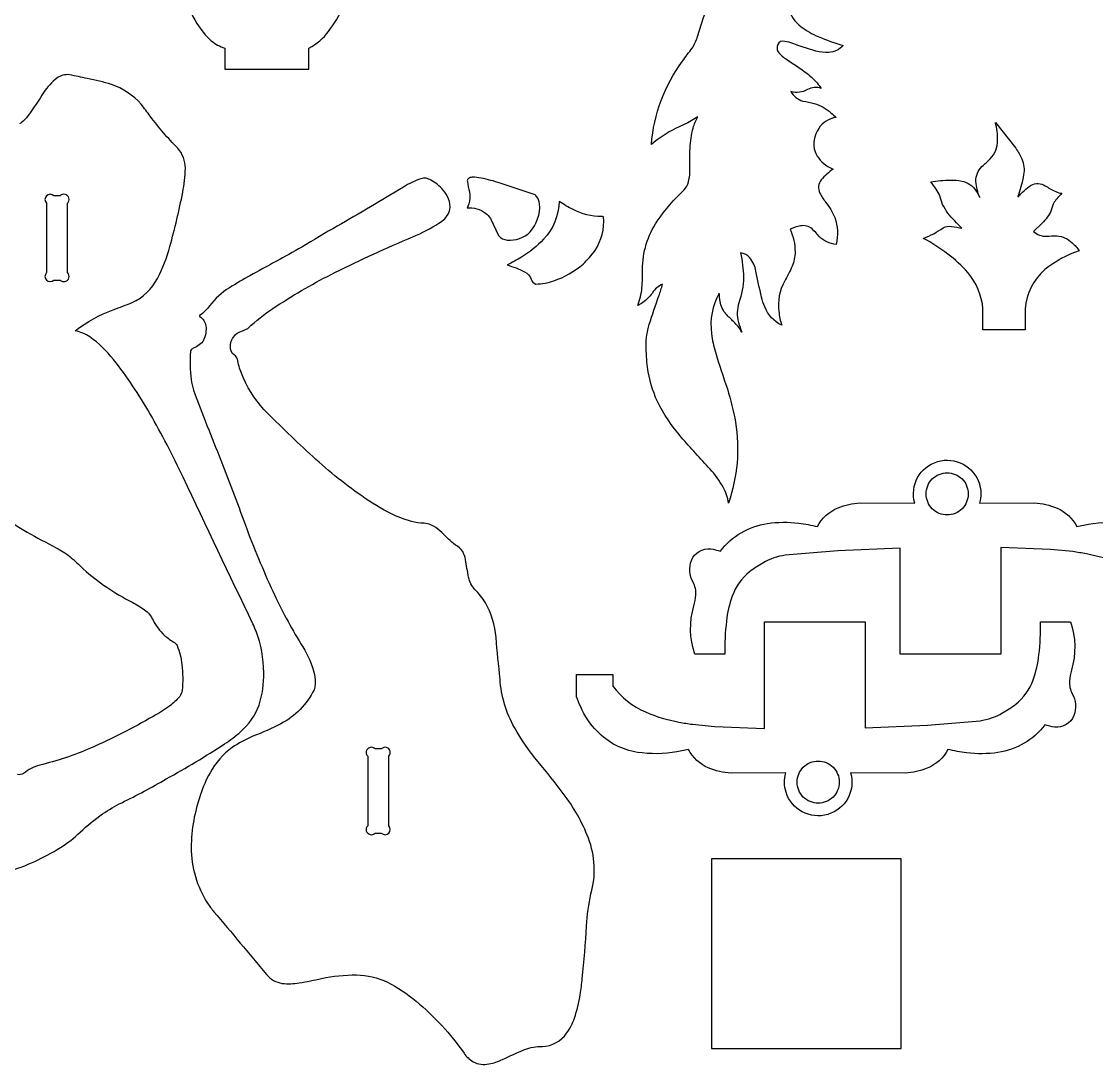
# Model space of a CAD drawing. Extents: x 49 to 80.6, y 29 to 55.4.
# Drawn here: x 61.24 to 67.62, y 29.39 to 35.57 of the extents above; entities that cross this region are included whole.
import ezdxf

# ---------------------------------------------------------------- set-up
doc = ezdxf.new("R2010")
doc.units = 0
doc.header["$MEASUREMENT"] = 0
doc.layers.get('0').update_dxf_attribs({"linetype": 'CONTINUOUS'})

msp = doc.modelspace()

# ---------------------------------------------------------------- linework, layer by layer
for points in [[(65.7945, 35.6502, 0.159769), (65.8696, 35.5418, 0.065779), (65.9721, 35.483, 0.029941), (66.1192, 35.4312, -0.206916), (66.0336, 35.3896, -0.081775), (65.9577, 35.3971, -0.016954), (65.8087, 35.4466, 0.064515), (65.7603, 35.4559, 0.399711), (65.7282, 35.4252, 0.045603), (65.7289, 35.3991, 0.096194), (65.7793, 35.3511, -0.015351), (65.9044, 35.2655, -0.055443), (65.972, 35.1998, -0.026995), (65.9892, 35.1755, 0.229102), (65.9079, 35.1692, -0.208807), (65.8094, 35.1571, 0.204628), (65.88, 35.1011, -0.016988), (65.9483, 35.0873, -0.107431), (66.0472, 35.0316, -0.022475), (66.0776, 35.0038, 0.218712), (65.9743, 34.9385, 0.242792), (65.9528, 34.7998, 0.171211), (66.0294, 34.7135, 0.034263), (66.0606, 34.6975, 0.079498), (65.9898, 34.6332, 0.288426), (65.9805, 34.5555, 0.058521), (66.0155, 34.502, -0.0702), (66.0692, 34.4102, -0.147236), (66.0781, 34.2509, -0.181166), (65.977, 34.2981, 0.021509), (65.9349, 34.3425, 0.230598), (65.8669, 34.3604, 0.065123), (65.8052, 34.3404, -0.102302), (65.8343, 34.2055, -0.091665), (65.8166, 34.1214, -0.024357), (65.7711, 34.031, 0.156722), (65.7376, 33.8529, 0.053485), (65.7554, 33.7711, -0.192414), (65.6541, 33.88, -0.043722), (65.6345, 33.9386, -0.004509), (65.6022, 34.0921, 0.118447), (65.5656, 34.1714, 0.179303), (65.5112, 34.2007, -0.045794), (65.5278, 34.0549, -0.090782), (65.5007, 33.905, 0.149509), (65.4991, 33.7878, 0.02609), (65.518, 33.7301, 0.066918), (65.4693, 33.7926, -0.012755), (65.4252, 33.8364, -0.141985), (65.3893, 33.9122, -0.037855), (65.3842, 33.9614, 0.165969), (65.3384, 33.7208, 0.039609), (65.361, 33.6114, 0.008308), (65.4323, 33.393, -0.030814), (65.4808, 33.1969, -0.124766), (65.4385, 32.7161, 0.102562), (65.4078, 32.8099, 0.056957), (65.3296, 32.9181, -0.00545), (65.158, 33.1079, -0.063267), (65.0177, 33.319, -0.079245), (64.9591, 33.5217, -0.027955), (64.9498, 33.6509, -0.072759), (64.9691, 33.7751, -0.014972), (65.0262, 33.9459, 0.011768), (65.0481, 34.0145, 0.164845), (64.9873, 33.962, -0.068298), (64.9301, 33.9051, -0.044943), (64.9006, 33.8885, 0.076702), (64.9254, 33.9933, 0.025079), (64.929, 34.1017, -0.150388), (65.0164, 34.3878, -0.05506), (65.176, 34.5744, 0.123663), (65.2011, 34.6212, 0.057019), (65.2097, 34.6788, -0.011127), (65.211, 34.8212, -0.053994), (65.2291, 34.9408, -0.057119), (65.2571, 35.0077), (65.1981, 34.972), (65.1252, 34.938, 0.059006), (64.9814, 34.8442, -0.138745), (65.1658, 35.3379, 0.003131), (65.2236, 35.4153, 0.075431), (65.2554, 35.4838, -0.049842), (65.4963, 36.0639, 0.025525)], [(62.1956, 35.731, 0.016691), (62.2846, 35.5616, 0.072661), (62.3697, 35.4591, 0.093343), (62.4498, 35.4143), (62.4498, 35.2893), (62.9498, 35.2893), (62.9498, 35.4143, 0.105285), (63.0659, 35.5144, 0.055213), (63.151, 35.6561, -0.012702)], [(61.161, 30.5292, 0.06409), (61.4745, 30.6721, 0.047462), (61.5922, 30.7643, -0.03057), (61.7254, 30.8726, -0.031108), (61.8384, 30.9387, 0.01828), (62.1027, 31.0802, 0.017587), (62.4491, 31.2876, 0.027584), (62.5439, 31.3596, 0.123049), (62.6533, 31.5183, 0.081136), (62.6813, 31.7103, 0.090106), (62.6358, 31.9558, 0.018928), (62.6163, 32, -0.000508), (62.2024, 32.8699, 0.018697), (62.0051, 33.2485, 0.035354), (61.7905, 33.5676, 0.06546), (61.6495, 33.7019, 0.096465), (61.5618, 33.7389, -0.069768), (61.7885, 33.8632, 0.011863), (61.9011, 33.9061, 0.168714), (62.0503, 34.0487, 0.05114), (62.1246, 34.2389, 0.019508), (62.2004, 34.5598, 0.03904), (62.216, 34.7019, 0.178461), (62.1714, 34.8215, -0.034466), (62.0073, 35.0105, 0.021976), (61.9538, 35.0816, 0.137779), (61.7774, 35.1989, 0.031604), (61.6338, 35.2346, 0.007114), (61.5298, 35.2568, 0.189702), (61.4533, 35.2369, 0.082574), (61.3764, 35.1528, -0.009721), (61.2838, 35.0149, -0.099403), (61.2313, 34.965, -0.318601)], [(67.7605, 32.3548, 0.059209), (67.5627, 32.4148, 0.014857), (67.4818, 32.428), (67.3495, 32.4416), (67.0545, 32.452), (67.0545, 31.8195), (66.4573, 31.8194), (66.4573, 32.4488), (66.0882, 32.4329), (65.7763, 32.4067, 0.102498), (65.6438, 32.3605, 0.030753), (65.5646, 32.3086, 0.139466), (65.4615, 32.1644, 0.060508), (65.4269, 32.0162, 0.03116), (65.4168, 31.8195), (65.2392, 31.8195, -0.157017), (65.2339, 32.106, 0.035516), (65.2455, 32.1714, 0.137176), (65.2295, 32.2461, -0.223614), (65.2192, 32.3764, -0.331307), (65.3337, 32.4441, -0.077138), (65.3909, 32.4308, -0.196321), (65.6702, 32.5951, -0.070369), (65.856, 32.5966, -0.029269), (65.9674, 32.5769, -0.181597), (66.0891, 32.6882, -0.07802), (66.2199, 32.7173), (66.544, 32.7166, -0.41005), (66.6798, 32.9625, -0.41005), (66.9276, 32.8302, -0.144558), (66.9292, 32.7166), (67.2533, 32.7173, -0.081978), (67.3892, 32.6863, -0.173701), (67.5058, 32.5769), (67.5744, 32.5906, -0.082916), (67.8096, 32.5942, -0.161544)], [(60.9919, 32.7772, 0.089508), (61.277, 32.5442, 0.007521), (61.45, 32.4514, -0.046189), (61.5312, 32.3989, -0.011503), (61.6106, 32.3252, 0.061887), (61.9, 32.128, -0.031072), (61.9746, 32.0832, -0.123828), (62.0241, 32.0211, 0.080541), (62.0918, 31.9315, 0.042401), (62.1511, 31.8893, -0.144644), (62.1668, 31.8722, -0.077141), (62.1949, 31.7581, -0.053762), (62.1977, 31.6045, -0.122103), (62.1824, 31.569, -0.062569), (62.1211, 31.5119, -0.037214), (62.0245, 31.4503, -0.02424), (61.6526, 31.2615, -0.042548), (61.3519, 31.1615, 0.113695), (61.256, 31.1111, -0.154666), (61.2202, 31.1053, 0.061744)]]:
    msp.add_lwpolyline(points, format="xyb")
for points in [[(67.1992, 33.7437), (66.9492, 33.7437), (66.9492, 33.8687, 0.155993), (66.8584, 34.0838, 0.059057), (66.7405, 34.193, 0.034888), (66.5967, 34.2866, 0.064905), (66.7132, 34.3493, -0.160834), (66.7632, 34.3567, -0.027636), (66.8242, 34.3463, -0.027834), (66.7414, 34.4364, -0.052141), (66.7098, 34.4882, -0.010474), (66.6931, 34.5378, 0.056999), (66.6714, 34.5783, 0.025774), (66.6389, 34.6214, -0.033934), (66.7554, 34.6324, -0.043905), (66.823, 34.6265, -0.197847), (66.9089, 34.567, -0.035469), (66.93, 34.5292, -0.078536), (66.9074, 34.6249, -0.213048), (66.9432, 34.7126, 0.006121), (66.9926, 34.7586, 0.193622), (67.0361, 34.8675, 0.070609), (67.0225, 34.9739), (67.1434, 34.8207, -0.051065), (67.1802, 34.7579, -0.140689), (67.1903, 34.6642, -0.030493), (67.1782, 34.6058), (67.1564, 34.53, -0.078778), (67.2351, 34.6014, -0.283428), (67.318, 34.599, 0.038645), (67.3807, 34.5636, 0.063253), (67.4171, 34.5537, 0.062618), (67.3722, 34.5002, 0.068712), (67.3537, 34.4528, -0.078977), (67.3306, 34.4118, -0.028202), (67.3001, 34.3764), (67.2499, 34.3274, 0.204637), (67.3251, 34.2992, -0.025175), (67.3875, 34.3009, -0.177492), (67.4783, 34.2601, -0.048942), (67.5208, 34.2125, 0.092215), (67.3171, 34.101, 0.199609), (67.1992, 33.8687)], [(63.6443, 34.6434, 0.134651), (63.613, 34.6397, 0.055888), (63.5104, 34.591, -0.007734), (63.1172, 34.3591, 0.003779), (62.9071, 34.2342, -0.002321), (62.5989, 34.0649, 0.009971), (62.4778, 33.9934, 0.094813), (62.3603, 33.8854, -0.062206), (62.3009, 33.829, 0.416235), (62.302, 33.822, -0.231713), (62.3379, 33.7675, -0.140587), (62.3243, 33.6829, -0.115779), (62.299, 33.6543, -0.039988), (62.2632, 33.6346, 0.162249), (62.2475, 33.6199, 0.104471), (62.2457, 33.6146, 0.039751), (62.2504, 33.4489, 0.049505), (62.2651, 33.3852, 0.008144), (62.4271, 32.9707, -0.005707), (62.5819, 32.5583, 0.017775), (62.7462, 32.1689, 0.027389), (62.9135, 31.8625, -0.081514), (62.9818, 31.6987, -0.076113), (62.9862, 31.6392, -0.052898), (62.9797, 31.6083, -0.158668), (62.7835, 31.4072, -0.028819), (62.6169, 31.3333, 0.048017), (62.4934, 31.2656, 0.110914), (62.3628, 31.1165, 0.052429), (62.3062, 30.9874, 0.081677), (62.2506, 30.6733, 0.143639), (62.3477, 30.3426, 0.028628), (62.3852, 30.2919, -0.002825), (62.6977, 29.9195, 0.185322), (62.791, 29.8673, 0.073426), (62.8916, 29.8697, 0.014938), (63.0243, 29.8959, -0.057137), (63.2316, 29.9171, -0.107587), (63.4149, 29.8742, -0.056916), (63.5851, 29.7616, -0.066558), (63.8697, 29.4526, 0.112387), (63.923, 29.4023, 0.182857), (64.0179, 29.3893, 0.072292), (64.0987, 29.4162, -0.014094), (64.2295, 29.4739, -0.099021), (64.3345, 29.4924, 0.227521), (64.4787, 29.5715, 0.073124), (64.5247, 29.6613, 0.049073), (64.5595, 29.8001, 0.014518), (64.5716, 29.8954, 0.010676), (64.5966, 30.2089, -0.035375), (64.6226, 30.3988, 0.162659), (64.6079, 30.728, 0.071364), (64.459, 30.9934, 0.014173), (64.3091, 31.1817, -0.039247), (64.1683, 31.3847, -0.109261), (64.0835, 31.6722, -0.002472), (64.0596, 31.919, 0.103092), (63.9967, 32.1249, 0.071633), (63.9342, 32.2034, -0.12856), (63.897, 32.2758, -0.012507), (63.8786, 32.3815, 0.088868), (63.8617, 32.428, 0.135613), (63.8188, 32.4674, -0.02949), (63.7376, 32.5409, 0.055604), (63.6884, 32.5795, 0.142635), (63.6144, 32.5966, -0.076115), (63.4674, 32.6394, -0.046171), (63.2827, 32.7443, -0.034308), (62.9726, 32.9917, -0.01178), (62.6826, 33.2712, -0.088827), (62.5485, 33.4864, -0.053821), (62.5252, 33.5706, 0.220543), (62.5068, 33.593, -0.271486), (62.483, 33.6469, -0.178573), (62.5138, 33.7159, -0.118043), (62.5611, 33.7396, 0.114176), (62.6075, 33.7706, -0.041757), (62.7554, 33.8836, -0.029481), (63.1034, 34.084, -0.015622), (63.5667, 34.2959, 0.042758), (63.7211, 34.3765, 0.03021), (63.7559, 34.4032, 0.309283), (63.7779, 34.5209, 0.097888), (63.745, 34.5731, 0.092614), (63.6735, 34.6322, 0.049196)], [(63.8876, 34.468, -0.183194), (63.9978, 34.4364, -0.084417), (64.0267, 34.4037), (64.0746, 34.3032, 0.212813), (64.1264, 34.2766, 0.215186), (64.2622, 34.3244, 0.196451), (64.3184, 34.4908, 0.13858), (64.3003, 34.5352, 0.05227), (64.2911, 34.544), (64.0836, 34.6141, 0.026396), (63.9721, 34.6442, 0.046394), (63.9176, 34.649, 0.126505), (63.8954, 34.6416, 0.260516), (63.8896, 34.6229, 0.030325), (63.9019, 34.5617, -0.120695), (63.8984, 34.4904, -0.059926)], [(61.3921, 34.4946), (61.3921, 34.083, 1), (61.4363, 34.0388), (61.4729, 34.0388, 1), (61.5171, 34.083), (61.5171, 34.4946, 1), (61.4729, 34.5388), (61.4363, 34.5388, 1)], [(64.1249, 34.1286, -0.051144), (64.2294, 34.0881, -0.180035), (64.2689, 34.0448, 0.282704), (64.2962, 34.0156, 0.088241), (64.4026, 34.0348, 0.096354), (64.5759, 34.134, 0.052748), (64.6472, 34.2154, 0.170335), (64.6976, 34.4138, 0.064316), (64.685, 34.4158, -0.12136), (64.5173, 34.4572, -0.032246), (64.4333, 34.5061, -0.190005), (64.3423, 34.2815, -0.073461), (64.2114, 34.1758, -0.021836)], [(66.6116, 32.7708, -0.414214), (66.7366, 32.8958, -0.414214), (66.8616, 32.7708, -0.414214), (66.7366, 32.6458, -0.414214)], [(66.2507, 31.3829), (66.6198, 31.3988), (66.9317, 31.425, 0.102498), (67.0642, 31.4712, 0.030753), (67.1434, 31.5231, 0.139463), (67.2465, 31.6673, 0.060508), (67.2811, 31.8154, 0.03116), (67.2911, 32.0122), (67.4688, 32.0122, -0.157017), (67.4741, 31.7257, 0.035516), (67.4624, 31.6603, 0.137176), (67.4785, 31.5856, -0.223621), (67.4887, 31.4553, -0.331308), (67.3743, 31.3876, -0.077104), (67.3171, 31.4009, -0.196318), (67.0378, 31.2366, -0.070369), (66.852, 31.235, -0.029269), (66.7406, 31.2548, -0.181597), (66.6189, 31.1435, -0.07802), (66.4881, 31.1144), (66.164, 31.1151, -0.410057), (66.0282, 30.8692, -0.410057), (65.7804, 31.0015, -0.144618), (65.7788, 31.1151), (65.4547, 31.1144, -0.081972), (65.3188, 31.1454, -0.1737), (65.2022, 31.2548), (65.1335, 31.2411, -0.082918), (64.8984, 31.2375, -0.161538), (64.6589, 31.3626, -0.087482), (64.5621, 31.5073, -0.023846), (64.5376, 31.5676), (64.5376, 31.6997), (64.7532, 31.6997), (64.7532, 31.63, 0.131683), (64.9475, 31.4769, 0.059213), (65.1453, 31.4169, 0.01485), (65.2262, 31.4037), (65.3585, 31.39), (65.6535, 31.3797), (65.6535, 32.0122), (66.2507, 32.0123)], [(63.298, 31.2141), (63.298, 30.8025, 1), (63.3422, 30.7583), (63.3789, 30.7583, 1), (63.423, 30.8025), (63.423, 31.2141, 1), (63.3789, 31.2583), (63.3422, 31.2583, 1)], [(66.0964, 31.0609, -0.414214), (65.9714, 30.9359, -0.414214), (65.8464, 31.0609, -0.414214), (65.9714, 31.1859, -0.414214)]]:
    msp.add_lwpolyline(points, format="xyb", close=True)
msp.add_lwpolyline([(66.464, 30.6056), (65.339, 30.6056), (65.339, 29.4806), (66.464, 29.4806)], close=True)

doc.saveas('drawing.dxf')
